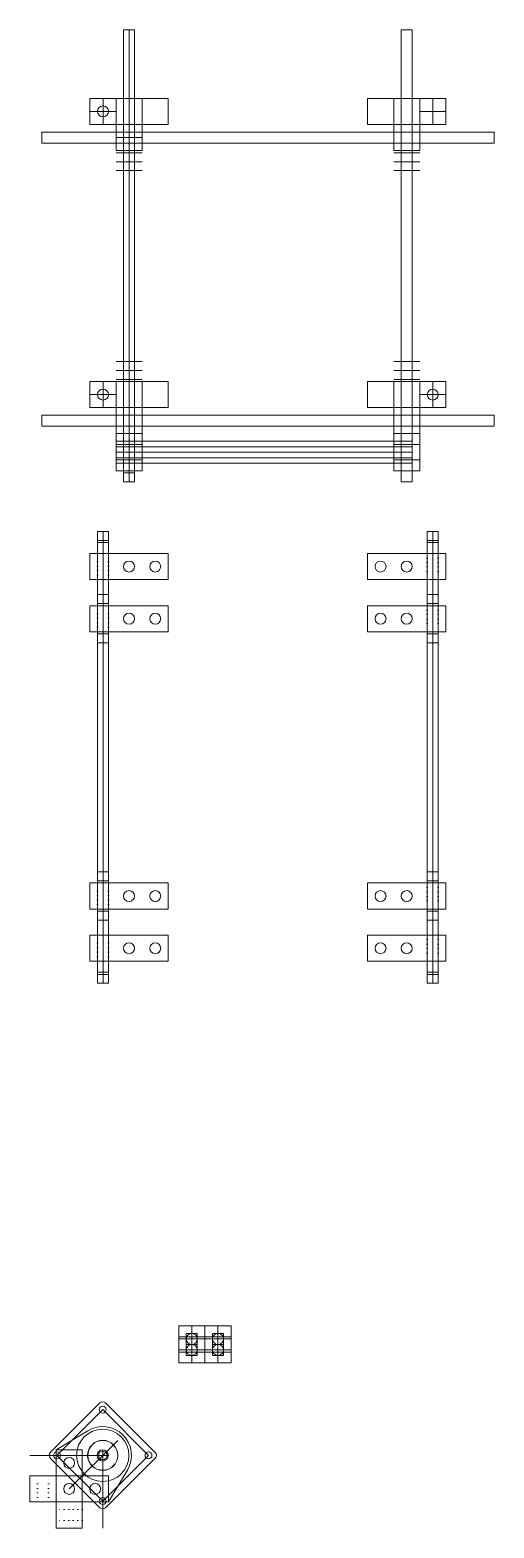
# Model space of a CAD drawing. Header units: millimetres. Extents: x 11 to 350, y 11 to 1106.
import ezdxf

# ---------------------------------------------------------------- set-up
doc = ezdxf.new("R2010")
doc.units = ezdxf.units.MM
doc.linetypes.add('DOT2', pattern=[3.175, 0, -3.175])
for name, color, linetype, lineweight, true_color in [('Bearing Plate Bottom', 7, 'CONTINUOUS', 0, 0x000000), ('Bearing Plate Middle', 7, 'CONTINUOUS', 0, 0x000000), ('Bearing Plate Top', 7, 'CONTINUOUS', 0, 0x000000), ('Drawings', 4, 'CONTINUOUS', 0, 0x00ffff), ('Motor', 5, 'CONTINUOUS', 0, 0x0000ff), ('Rods', 7, 'CONTINUOUS', 0, 0x000000), ('X', 7, 'CONTINUOUS', 0, 0x000000), ('Y', 7, 'CONTINUOUS', 0, 0x000000), ('Y Kebab', 1, 'CONTINUOUS', 0, 0xff0000), ('Z Kebab', 7, 'CONTINUOUS', 0, 0x000000)]:
    doc.layers.add(name, color=color, linetype=linetype, lineweight=lineweight, true_color=true_color)

msp = doc.modelspace()

# ---------------------------------------------------------------- linework, layer by layer
at = {"layer": 'Bearing Plate Bottom'}
for p, q in [((53.7, 82.5), (30.5, 68.6)), ((30.5, 68.6), (30.5, 30.5)), ((82.5, 53.7), (68.6, 30.5)), ((30.5, 30.5), (68.6, 30.5))]:
    msp.add_line(p, q, dxfattribs=at)
for centre, radius in [((64.5, 64.5), 10.9), ((40, 59), 4), ((40, 40), 4), ((59, 40), 4)]:
    msp.add_circle(centre, radius, dxfattribs=at)
msp.add_arc((64.5, 64.5), 21, 329.0181, 120.9819, dxfattribs=at)
at = {"layer": 'Bearing Plate Middle'}
for p, q in [((53.7, 82.5), (30.5, 68.6)), ((30.5, 68.6), (30.5, 30.5)), ((82.5, 53.7), (68.6, 30.5)), ((30.5, 30.5), (68.6, 30.5))]:
    msp.add_line(p, q, dxfattribs=at)
for centre, radius in [((64.5, 64.5), 4.15), ((40, 59), 4), ((40, 40), 4), ((59, 40), 4)]:
    msp.add_circle(centre, radius, dxfattribs=at)
msp.add_arc((64.5, 64.5), 21, 329.0181, 120.9819, dxfattribs=at)
at = {"layer": 'Bearing Plate Top'}
for p, q in [((53.7, 82.5), (30.5, 68.6)), ((30.5, 68.6), (30.5, 30.5)), ((82.5, 53.7), (68.6, 30.5)), ((30.5, 30.5), (68.6, 30.5))]:
    msp.add_line(p, q, dxfattribs=at)
for centre, radius in [((64.5, 64.5), 10.9), ((40, 59), 4), ((40, 40), 4), ((59, 40), 4)]:
    msp.add_circle(centre, radius, dxfattribs=at)
msp.add_arc((64.5, 64.5), 21, 329.0181, 120.9819, dxfattribs=at)
at = {"layer": 'Drawings'}
for p, q in [((83.7, 775.6), (83.7, 1105.6)), ((64.7, 1055.6), (64.7, 1036.5)), ((305.3, 1036.5), (305.3, 1055.6)), ((55.1, 1046.1), (74.2, 1046.1)), ((314.8, 1046.1), (295.8, 1046.1)), ((93.3, 1027), (74.2, 1027)), ((64.7, 848.8), (64.7, 829.8)), ((305.3, 848.8), (305.3, 829.8)), ((55.1, 839.3), (74.2, 839.3)), ((314.8, 839.3), (295.8, 839.3)), ((290.3, 801.2), (74.2, 801.2)), ((290.3, 793.2), (74.2, 793.2)), ((40, 40), (75.4, 75.4)), ((64.5, 68.6), (64.5, 11.4)), ((11.4, 64.5), (68.6, 64.5))]:
    msp.add_line(p, q, dxfattribs=at)
msp.add_circle((64.5, 64.5), 11, dxfattribs=at)
at = {"layer": 'Motor'}
for p, q in [((26.2, 66.6), (62.4, 102.8)), ((66.6, 102.8), (102.8, 66.6)), ((31.1, 64.5), (64.5, 97.9)), ((64.5, 97.9), (97.9, 64.5)), ((26.2, 62.4), (62.4, 26.2)), ((31.1, 64.5), (64.5, 31.1)), ((64.5, 31.1), (97.9, 64.5)), ((66.6, 26.2), (102.8, 62.4))]:
    msp.add_line(p, q, dxfattribs=at)
for centre, radius in [((64.5, 97.9), 2.54), ((64.5, 64.5), 19.1), ((31.1, 64.5), 2.54), ((64.5, 64.5), 3.17), ((97.9, 64.5), 2.54), ((64.5, 31.1), 2.54)]:
    msp.add_circle(centre, radius, dxfattribs=at)
for centre, start, end in [((64.5, 100.7), 45, 135), ((28.4, 64.5), 135, 225), ((100.7, 64.5), 315, 45), ((64.5, 28.4), 225, 315)]:
    msp.add_arc(centre, 3, start, end, dxfattribs=at)
at = {"layer": 'Rods'}
for p, q in [((120, 140), (120, 159.1)), ((120, 159.1), (139.1, 159.1)), ((125.5, 153.5), (133.5, 153.5)), ((125.5, 145.5), (125.5, 153.5)), ((129.5, 140), (129.5, 159.1)), ((133.5, 145.5), (133.5, 153.5)), ((139.1, 140), (139.1, 159.1)), ((139.1, 159.1), (158.1, 159.1)), ((144.6, 145.5), (144.6, 153.5)), ((144.6, 153.5), (152.6, 153.5)), ((148.6, 140), (148.6, 159.1)), ((152.6, 145.5), (152.6, 153.5)), ((158.1, 140), (158.1, 159.1)), ((120, 132), (120, 151.1)), ((120, 151.1), (139.1, 151.1)), ((120, 149.5), (139.1, 149.5)), ((125.5, 145.5), (133.5, 145.5)), ((125.5, 145.5), (133.5, 145.5)), ((125.5, 137.5), (125.5, 145.5)), ((129.5, 132), (129.5, 151.1)), ((133.5, 137.5), (133.5, 145.5)), ((139.1, 132), (139.1, 151.1)), ((139.1, 151.1), (158.1, 151.1)), ((139.1, 149.5), (158.1, 149.5)), ((144.6, 145.5), (152.6, 145.5)), ((144.6, 137.5), (144.6, 145.5)), ((144.6, 145.5), (152.6, 145.5)), ((148.6, 132), (148.6, 151.1)), ((152.6, 137.5), (152.6, 145.5)), ((158.1, 132), (158.1, 151.1)), ((120, 141.5), (139.1, 141.5)), ((120, 140), (139.1, 140)), ((120, 132), (139.1, 132)), ((125.5, 137.5), (133.5, 137.5)), ((139.1, 141.5), (158.1, 141.5)), ((158.1, 140), (139.1, 140)), ((158.1, 132), (139.1, 132)), ((144.6, 137.5), (152.6, 137.5))]:
    msp.add_line(p, q, dxfattribs=at)
for centre in [(129.5, 149.5), (148.6, 149.5), (129.5, 141.5), (148.6, 141.5)]:
    msp.add_circle(centre, 4, dxfattribs=at)
at = {"layer": 'X'}
for p, q in [((11.4, 30.5), (11.4, 49.5)), ((11.4, 49.5), (68.6, 49.5)), ((68.6, 30.5), (68.6, 49.5)), ((68.6, 30.5), (11.4, 30.5))]:
    msp.add_line(p, q, dxfattribs=at)
at = {"layer": 'X', "linetype": 'DOT2'}
for p, q in [((16.9, 30.5), (16.9, 49.5)), ((24.9, 30.5), (24.9, 49.5))]:
    msp.add_line(p, q, dxfattribs=at)
at = {"layer": 'X'}
for centre in [(40, 40), (59, 40)]:
    msp.add_circle(centre, 4, dxfattribs=at)
at = {"layer": 'Y'}
for p, q in [((49.5, 68.6), (30.5, 68.6)), ((30.5, 11.4), (30.5, 68.6)), ((49.5, 68.6), (49.5, 11.4)), ((49.5, 11.4), (30.5, 11.4))]:
    msp.add_line(p, q, dxfattribs=at)
at = {"layer": 'Y', "linetype": 'DOT2'}
for p, q in [((49.5, 24.9), (30.5, 24.9)), ((49.5, 16.9), (30.5, 16.9))]:
    msp.add_line(p, q, dxfattribs=at)
at = {"layer": 'Y'}
for centre in [(40, 59), (40, 40)]:
    msp.add_circle(centre, 4, dxfattribs=at)
at = {"layer": 'Y Kebab'}
for p, q in [((60.7, 409.3), (60.7, 739.3)), ((60.7, 739.3), (68.7, 739.3)), ((64.7, 409.3), (64.7, 739.3)), ((68.7, 409.3), (68.7, 739.3)), ((301.3, 739.3), (301.3, 409.3)), ((309.3, 739.3), (301.3, 739.3)), ((305.3, 739.3), (305.3, 409.3)), ((309.3, 739.3), (309.3, 409.3)), ((55.1, 704.2), (55.1, 723.2)), ((55.1, 723.2), (112.3, 723.2)), ((60.7, 732.8), (68.7, 732.8)), ((60.7, 731.2), (68.7, 731.2)), ((60.7, 723.2), (68.7, 723.2)), ((112.3, 704.2), (112.3, 723.2)), ((257.7, 723.2), (257.7, 704.2)), ((257.7, 723.2), (314.8, 723.2)), ((309.3, 732.8), (301.3, 732.8)), ((309.3, 731.2), (301.3, 731.2)), ((309.3, 723.2), (301.3, 723.2)), ((314.8, 723.2), (314.8, 704.2)), ((112.3, 704.2), (55.1, 704.2)), ((314.8, 704.2), (257.7, 704.2)), ((60.7, 693.2), (68.7, 693.2)), ((309.3, 693.2), (301.3, 693.2)), ((55.1, 666.1), (55.1, 685.1)), ((55.1, 685.1), (112.3, 685.1)), ((60.7, 686.7), (68.7, 686.7)), ((60.7, 685.1), (68.7, 685.1)), ((112.3, 666.1), (112.3, 685.1)), ((257.7, 685.1), (257.7, 666.1)), ((257.7, 685.1), (314.8, 685.1)), ((309.3, 686.7), (301.3, 686.7)), ((309.3, 685.1), (301.3, 685.1)), ((314.8, 685.1), (314.8, 666.1)), ((112.3, 666.1), (55.1, 666.1)), ((60.7, 666.1), (68.7, 666.1)), ((60.7, 664.5), (68.7, 664.5)), ((60.7, 658), (68.7, 658)), ((314.8, 666.1), (257.7, 666.1)), ((309.3, 666.1), (301.3, 666.1)), ((309.3, 664.5), (301.3, 664.5)), ((309.3, 658), (301.3, 658)), ((55.1, 463.5), (55.1, 482.6)), ((55.1, 482.6), (112.3, 482.6)), ((60.7, 490.7), (68.7, 490.7)), ((60.7, 484.2), (68.7, 484.2)), ((60.7, 482.6), (68.7, 482.6)), ((112.3, 463.5), (112.3, 482.6)), ((257.7, 482.6), (257.7, 463.5)), ((257.7, 482.6), (314.8, 482.6)), ((309.3, 490.7), (301.3, 490.7)), ((309.3, 484.2), (301.3, 484.2)), ((309.3, 482.6), (301.3, 482.6)), ((314.8, 482.6), (314.8, 463.5)), ((112.3, 463.5), (55.1, 463.5)), ((60.7, 463.5), (68.7, 463.5)), ((60.7, 461.9), (68.7, 461.9)), ((314.8, 463.5), (257.7, 463.5)), ((309.3, 463.5), (301.3, 463.5)), ((309.3, 461.9), (301.3, 461.9)), ((60.7, 455.4), (68.7, 455.4)), ((309.3, 455.4), (301.3, 455.4)), ((55.1, 425.4), (55.1, 444.5)), ((55.1, 444.5), (112.3, 444.5)), ((112.3, 425.4), (112.3, 444.5)), ((257.7, 444.5), (257.7, 425.4)), ((257.7, 444.5), (314.8, 444.5)), ((314.8, 444.5), (314.8, 425.4)), ((112.3, 425.4), (55.1, 425.4)), ((60.7, 425.4), (68.7, 425.4)), ((60.7, 417.4), (68.7, 417.4)), ((60.7, 415.8), (68.7, 415.8)), ((314.8, 425.4), (257.7, 425.4)), ((309.3, 425.4), (301.3, 425.4)), ((309.3, 417.4), (301.3, 417.4)), ((309.3, 415.8), (301.3, 415.8)), ((60.7, 409.3), (68.7, 409.3)), ((309.3, 409.3), (301.3, 409.3))]:
    msp.add_line(p, q, dxfattribs=at)
at = {"layer": 'Y Kebab', "linetype": 'DOT2'}
for p, q in [((60.7, 704.2), (60.7, 723.2)), ((68.7, 704.2), (68.7, 723.2)), ((301.3, 723.2), (301.3, 704.2)), ((309.3, 723.2), (309.3, 704.2)), ((60.7, 666.1), (60.7, 685.1)), ((68.7, 666.1), (68.7, 685.1)), ((301.3, 685.1), (301.3, 666.1)), ((309.3, 685.1), (309.3, 666.1)), ((60.7, 463.5), (60.7, 482.6)), ((68.7, 463.5), (68.7, 482.6)), ((301.3, 482.6), (301.3, 463.5)), ((309.3, 482.6), (309.3, 463.5)), ((60.7, 425.4), (60.7, 444.5)), ((68.7, 425.4), (68.7, 444.5)), ((301.3, 444.5), (301.3, 425.4)), ((309.3, 444.5), (309.3, 425.4))]:
    msp.add_line(p, q, dxfattribs=at)
at = {"layer": 'Y Kebab'}
for centre in [(83.7, 713.7), (102.8, 713.7), (267.2, 713.7), (286.3, 713.7), (83.7, 675.6), (102.8, 675.6), (267.2, 675.6), (286.3, 675.6), (83.7, 473), (102.8, 473), (267.2, 473), (286.3, 473), (83.7, 434.9), (102.8, 434.9), (267.2, 434.9), (286.3, 434.9)]:
    msp.add_circle(centre, 4, dxfattribs=at)
at = {"layer": 'Z Kebab'}
for p, q in [((79.7, 775.6), (79.7, 1105.6)), ((79.7, 1105.6), (87.7, 1105.6)), ((87.7, 775.6), (87.7, 1105.6)), ((282.3, 775.6), (282.3, 1105.6)), ((282.3, 1105.6), (290.3, 1105.6)), ((290.3, 775.6), (290.3, 1105.6)), ((55.1, 1055.6), (55.1, 1036.5)), ((55.1, 1055.6), (74.2, 1055.6)), ((93.3, 1055.6), (74.2, 1055.6)), ((74.2, 1055.6), (74.2, 1036.5)), ((93.3, 1036.5), (93.3, 1055.6)), ((112.3, 1055.6), (93.3, 1055.6)), ((112.3, 1036.5), (112.3, 1055.6)), ((257.7, 1055.6), (257.7, 1036.5)), ((257.7, 1055.6), (276.8, 1055.6)), ((295.8, 1055.6), (276.8, 1055.6)), ((276.8, 1055.6), (276.8, 1036.5)), ((295.8, 1036.5), (295.8, 1055.6)), ((314.8, 1055.6), (295.8, 1055.6)), ((314.8, 1036.5), (314.8, 1055.6)), ((350, 1031), (20, 1031)), ((20, 1031), (20, 1023)), ((55.1, 1036.5), (74.2, 1036.5)), ((93.3, 1036.5), (74.2, 1036.5)), ((74.2, 1017.5), (74.2, 1036.5)), ((93.3, 1036.5), (93.3, 1017.5)), ((93.3, 1036.5), (112.3, 1036.5)), ((276.8, 1036.5), (257.7, 1036.5)), ((295.8, 1036.5), (276.8, 1036.5)), ((276.8, 1036.5), (276.8, 1017.5)), ((295.8, 1017.5), (295.8, 1036.5)), ((295.8, 1036.5), (314.8, 1036.5)), ((350, 1031), (350, 1023)), ((350, 1023), (20, 1023)), ((93.3, 1017.5), (74.2, 1017.5)), ((93.3, 1015.9), (74.2, 1015.9)), ((93.3, 1009.4), (74.2, 1009.4)), ((295.8, 1017.5), (276.8, 1017.5)), ((295.8, 1015.9), (276.8, 1015.9)), ((295.8, 1009.4), (276.8, 1009.4)), ((93.3, 1002.9), (74.2, 1002.9)), ((295.8, 1002.9), (276.8, 1002.9)), ((93.3, 863.4), (74.2, 863.4)), ((93.3, 856.9), (74.2, 856.9)), ((295.8, 863.4), (276.8, 863.4)), ((295.8, 856.9), (276.8, 856.9)), ((55.1, 848.8), (55.1, 829.8)), ((55.1, 848.8), (74.2, 848.8)), ((93.3, 850.4), (74.2, 850.4)), ((93.3, 848.8), (74.2, 848.8)), ((74.2, 848.8), (74.2, 829.8)), ((93.3, 848.8), (93.3, 829.8)), ((93.3, 848.8), (112.3, 848.8)), ((112.3, 848.8), (112.3, 829.8)), ((257.7, 829.8), (257.7, 848.8)), ((257.7, 848.8), (276.8, 848.8)), ((295.8, 850.4), (276.8, 850.4)), ((295.8, 848.8), (276.8, 848.8)), ((276.8, 829.8), (276.8, 848.8)), ((295.8, 848.8), (295.8, 829.8)), ((314.8, 848.8), (295.8, 848.8)), ((314.8, 848.8), (314.8, 829.8)), ((350, 824.3), (20, 824.3)), ((20, 816.3), (20, 824.3)), ((74.2, 829.8), (55.1, 829.8)), ((93.3, 829.8), (74.2, 829.8)), ((74.2, 829.8), (74.2, 810.8)), ((93.3, 810.8), (93.3, 829.8)), ((93.3, 829.8), (112.3, 829.8)), ((257.7, 829.8), (276.8, 829.8)), ((295.8, 829.8), (276.8, 829.8)), ((276.8, 810.8), (276.8, 829.8)), ((295.8, 829.8), (295.8, 810.8)), ((314.8, 829.8), (295.8, 829.8)), ((350, 824.3), (350, 816.3)), ((350, 816.3), (20, 816.3)), ((93.3, 810.8), (74.2, 810.8)), ((74.2, 810.8), (74.2, 791.7)), ((93.3, 791.7), (93.3, 810.8)), ((295.8, 810.8), (276.8, 810.8)), ((276.8, 810.8), (276.8, 791.7)), ((295.8, 791.7), (295.8, 810.8)), ((290.3, 805.2), (74.2, 805.2)), ((74.2, 783.7), (74.2, 802.8)), ((93.3, 802.8), (74.2, 802.8)), ((93.3, 783.7), (93.3, 802.8)), ((276.8, 783.7), (276.8, 802.8)), ((295.8, 802.8), (276.8, 802.8)), ((295.8, 783.7), (295.8, 802.8)), ((290.3, 797.2), (74.2, 797.2)), ((93.3, 791.7), (74.2, 791.7)), ((290.3, 789.2), (74.2, 789.2)), ((295.8, 791.7), (276.8, 791.7)), ((93.3, 783.7), (74.2, 783.7)), ((87.7, 783.7), (79.7, 783.7)), ((87.7, 782.1), (79.7, 782.1)), ((295.8, 783.7), (276.8, 783.7)), ((87.7, 775.6), (79.7, 775.6)), ((282.3, 775.6), (290.3, 775.6))]:
    msp.add_line(p, q, dxfattribs=at)
for centre in [(64.7, 1046.1), (64.7, 839.3), (305.3, 839.3)]:
    msp.add_circle(centre, 4, dxfattribs=at)

doc.saveas('drawing.dxf')
